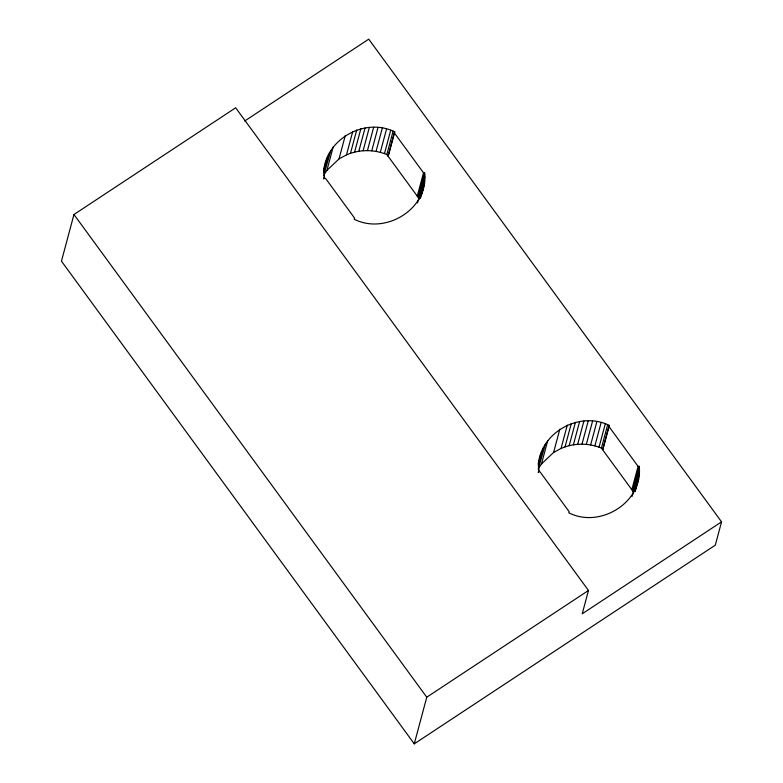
<?xml version="1.0" encoding="UTF-8"?>
<svg xmlns="http://www.w3.org/2000/svg" width="783" height="783" viewBox="0 0 783 783"><rect width="100%" height="100%" fill="white"/><g stroke="black" fill="none" stroke-linecap="round" stroke-linejoin="round"><path stroke-width="1.17" d="M325.885 161.905L324.368 170.048L324.338 178.348L325.464 178.279L354.67 218.242L354.21 219.22C385.5 235.223 428.976 208.787 424.631 172.749L423.505 172.808L394.299 132.846L394.749 131.867C365.739 117.44 327.519 137.779 323.692 170.068M540.456 455.471L538.939 463.605L538.9 471.904L540.025 471.846L569.231 511.798L568.781 512.777C600.101 528.877 643.42 502.197 639.202 466.306L638.076 466.365L608.871 426.412L609.321 425.423C580.174 410.909 541.601 431.59 538.264 464.162M721.544 521.84L582.229 613.794L588.483 590.47L235.673 107.78L73.954 214.513L61.456 261.16L414.266 743.85L715.3 545.164L721.544 521.84L368.734 39.15L244.678 121.032M323.692 170.606L324.945 165.937M323.751 170.802L327.186 157.98M323.741 172.377L324.368 170.048M323.839 172.828L328.84 154.173M323.585 175.676L330.837 150.532M323.643 178.984L324.26 176.645M324.583 173.855L326.902 170.4L333.147 147.077M326.902 170.4L339.029 158.91L345.274 135.586M339.029 158.91L346.487 154.868L352.732 131.544M346.487 154.868L350.471 153.321L356.715 129.998M350.471 153.321L354.591 152.127L360.836 128.803M354.591 152.127L358.81 151.266L365.054 127.942M358.81 151.266L363.097 150.767L369.341 127.443M363.097 150.767L367.423 150.62L373.667 127.296M367.423 150.62L371.749 150.835L378.003 127.512M371.749 150.835L376.055 151.403L382.31 128.079M376.055 151.403L380.303 152.323L386.557 128.999M394.299 132.846L388.045 156.169L388.505 155.191L384.463 153.585L390.717 130.262M393.105 131.211L386.851 154.535L418.455 197.766L424.699 174.443M388.505 155.191L394.749 131.867M423.505 172.808L417.251 196.132L418.376 196.063L424.631 172.749M417.505 202.895L418.132 200.556M424.797 176.899L418.553 200.223L418.376 196.063M419.913 198.539L424.601 181.049M420.588 197.982L424.024 185.15M421.831 193.851L423.084 189.183M414.266 743.85L426.764 697.203L588.483 590.47M538.322 464.358L541.758 451.537M538.312 465.934L538.939 463.605M538.41 466.394L543.412 447.729M538.156 469.232L545.399 444.088M538.205 472.541L538.831 470.211M539.154 467.412L541.464 463.957L547.718 440.633M541.464 463.957L553.591 452.466L559.845 429.143M553.591 452.466L561.049 448.424L567.303 425.1M561.049 448.424L565.042 446.887L571.287 423.564M565.042 446.887L569.153 445.684L575.407 422.36M569.153 445.684L573.371 444.822L579.626 421.508M573.371 444.822L577.658 444.323L583.912 421M577.658 444.323L581.984 444.176L588.239 420.853M581.984 444.176L586.32 444.392L592.574 421.068M586.32 444.392L590.627 444.959L596.871 421.636M590.627 444.959L594.874 445.879L601.129 422.556M608.871 426.412L602.616 449.726L603.076 448.747L599.034 447.152L605.279 423.828M607.667 424.778L601.422 448.091L633.016 491.323L639.271 467.999M603.076 448.747L609.321 425.423M638.076 466.365L631.822 489.688L632.948 489.629L639.202 466.306M632.077 496.451L632.693 494.122M639.368 470.456L633.114 493.779L632.948 489.629M634.788 490.931L639.163 474.606M635.091 491.342L636.344 486.674M635.15 491.538L638.585 478.707M380.303 152.323L384.463 153.585M594.874 445.879L599.034 447.152M73.954 214.513L426.764 697.203"/></g></svg>
